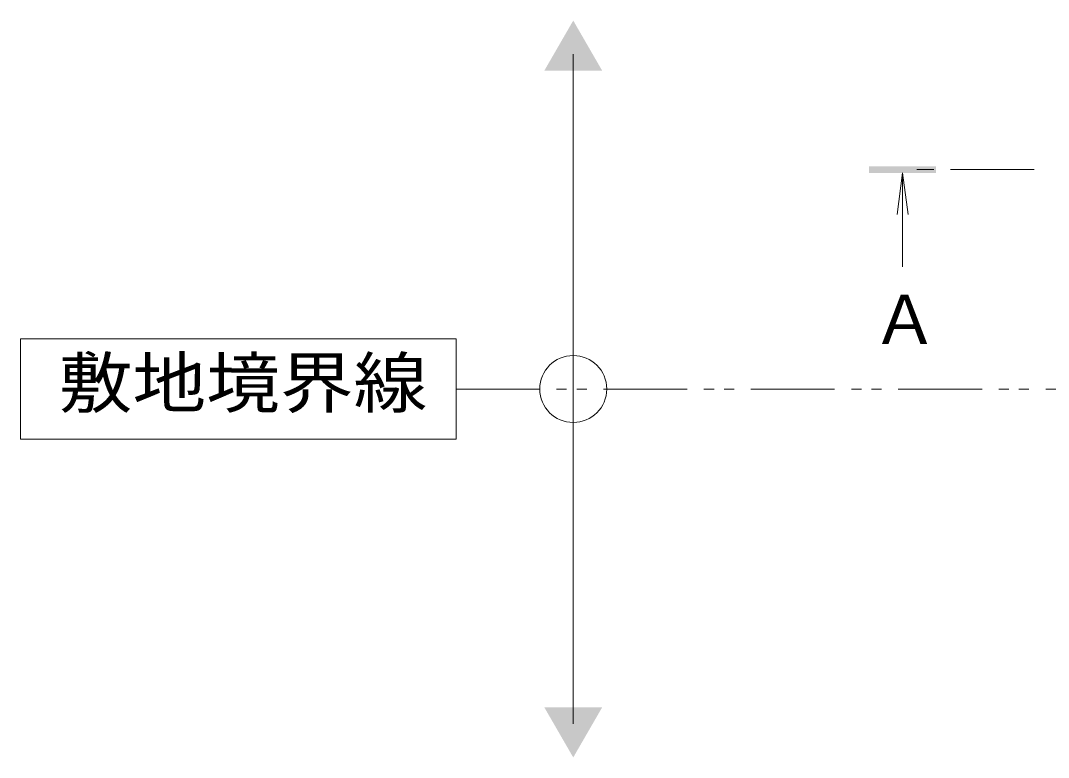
# Model space of a CAD drawing. Units: millimetres at full size, sheet at 1:5; details may follow other scales. Extents: x -1763 to 1942, y -1329 to 1372.
# Drawn here: x -1762.9 to -1456, y 69 to 289 of the extents above; entities that cross this region are included whole.
import ezdxf
from ezdxf.enums import TextEntityAlignment as Align

# ---------------------------------------------------------------- set-up
doc = ezdxf.new("R2010")
doc.units = ezdxf.units.MM
doc.header["$LTSCALE"] = 5
doc.linetypes.add('CHAIN1', pattern=[8, 5, -1, 1, -1])
doc.linetypes.add('DOUBLE_CHAIN1', pattern=[8.8, 5, -1, 0.6, -0.6, 0.6, -1])
doc.layers.add('4-5_0055_アルミ建具_', color=7, linetype='Continuous', lineweight=9)
doc.styles.add('ＭＳ ゴシック', font='')
doc.styles.get('ＭＳ ゴシック').set_extended_font_data('MS Gothic')

msp = doc.modelspace()

# ---------------------------------------------------------------- linework, layer by layer
at = {"layer": '4-5_0055_アルミ建具_'}
msp.add_line((-1597.888, 79.021), (-1597.888, 279.021), dxfattribs=at)
at = {"layer": '4-5_0055_アルミ建具_', "color": 4}
for q in [(-1501.19, 231.128), (-1497.927, 231.128), (-1499.559, 215.521)]:
    msp.add_line((-1499.559, 243.521), q, dxfattribs=at)
at = {"layer": '4-5_0055_アルミ建具_', "color": 4, "linetype": 'CHAIN1'}
msp.add_line((-1460.291, 244.521), (-1499.559, 244.521), dxfattribs=at)
at = {"layer": '4-5_0055_アルミ建具_', "color": 2, "linetype": 'DOUBLE_CHAIN1'}
msp.add_line((-1632.865, 179.021), (45.755, 179.021), dxfattribs=at)
at = {"layer": '4-5_0055_アルミ建具_'}
msp.add_lwpolyline([(-1762.865, 164.021), (-1632.865, 164.021), (-1632.865, 194.021), (-1762.865, 194.021)], close=True, dxfattribs=at)
msp.add_circle((-1597.888, 179.021), 10, dxfattribs=at)
for points in [[(-1606.548, 274.021), (-1589.228, 274.021), (-1597.888, 289.021)], [(-1606.548, 84.021), (-1589.228, 84.021), (-1597.888, 69.021)]]:
    msp.add_solid(points, dxfattribs=at)
at = {"layer": '4-5_0055_アルミ建具_', "color": 4}
msp.add_solid([(-1489.559, 243.521), (-1489.559, 245.521), (-1509.559, 243.521), (-1509.559, 245.521)], dxfattribs=at)

# ---------------------------------------------------------------- texts
at = {"layer": '4-5_0055_アルミ建具_', "color": 2, "style": 'ＭＳ ゴシック'}
msp.add_text('Ａ', height=14.66, dxfattribs=at).set_placement((-1508.881, 188.041), align=Align.BOTTOM_LEFT)
at = {"layer": '4-5_0055_アルミ建具_', "color": 2, "style": 'ＭＳ ゴシック', "width": 1.1}
msp.add_text('敷地境界線', height=14.66, dxfattribs=at).set_placement((-1751.444, 169.122), align=Align.BOTTOM_LEFT)

doc.saveas('drawing.dxf')
